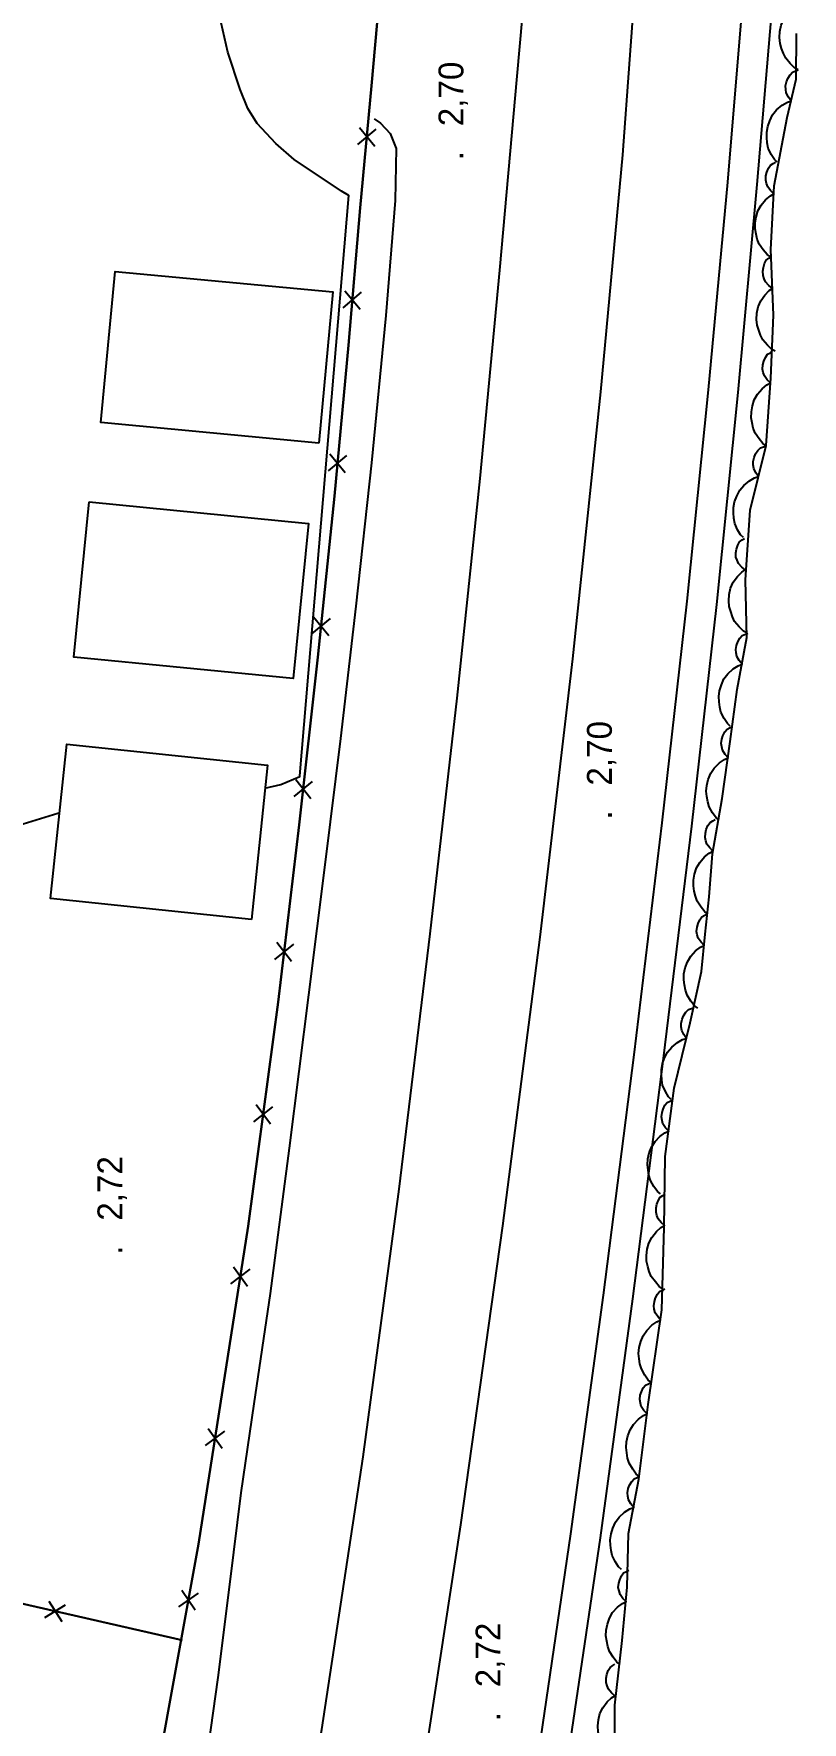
# Model space of a CAD drawing. Extents: x 731854 to 732444, y 4380981 to 4382008.
# Drawn here: x 732191.3 to 732237.7, y 4381382.4 to 4381484.4 of the extents above; entities that cross this region are included whole.
import ezdxf

# ---------------------------------------------------------------- set-up
doc = ezdxf.new("R2010")
doc.units = 0
doc.layers.get('0').update_dxf_attribs({"linetype": 'CONTINUOUS'})
for name, color, linetype in [('1', 7, 'CONTINUOUS'), ('44', 7, 'CONTINUOUS'), ('48', 7, 'CONTINUOUS'), ('53', 7, 'CONTINUOUS'), ('PATTERN_CLASS', 7, 'CONTINUOUS')]:
    doc.layers.add(name, color=color, linetype=linetype)

msp = doc.modelspace()

# ---------------------------------------------------------------- linework, layer by layer
at = {"layer": '1', "color": 0, "linetype": 'CONTINUOUS'}
for p, q in [((732210.85, 4381477.75), (732211.96, 4381478.69)), ((732211.87, 4381477.64), (732210.95, 4381478.77)), ((732209.97, 4381467.89), (732211.08, 4381468.84)), ((732210.99, 4381467.78), (732210.06, 4381468.9)), ((732209.08, 4381458.03), (732210.19, 4381458.97)), ((732210.09, 4381457.92), (732209.17, 4381459.05)), ((732208.07, 4381448.19), (732209.2, 4381449.12)), ((732209.09, 4381448.06), (732208.18, 4381449.2)), ((732207, 4381438.35), (732208.12, 4381439.27)), ((732208.01, 4381438.22), (732207.11, 4381439.36)), ((732206.85, 4381428.38), (732205.96, 4381429.54)), ((732205.84, 4381428.52), (732206.98, 4381429.43)), ((732204.56, 4381418.71), (732205.71, 4381419.61)), ((732205.57, 4381418.56), (732204.7, 4381419.72)), ((732203.17, 4381408.92), (732204.34, 4381409.79)), ((732204.18, 4381408.75), (732203.33, 4381409.93)), ((732201.65, 4381399.14), (732202.82, 4381400.01)), ((732202.65, 4381398.96), (732201.81, 4381400.15)), ((732192.18, 4381389.74), (732192.97, 4381388.51)), ((732200.03, 4381389.39), (732201.22, 4381390.23)), ((732201.03, 4381389.19), (732200.21, 4381390.39)), ((732191.94, 4381388.75), (732193.18, 4381389.51))]:
    msp.add_line(p, q, dxfattribs=at)
for points in [[(732196.18, 4381365.45), (732201.23, 4381393.19), (732204.22, 4381412.4), (732206.04, 4381425.94), (732207.31, 4381436.65), (732208.43, 4381446.77), (732209.44, 4381456.51), (732210.28, 4381465.62), (732211, 4381473.92), (732211.68, 4381481.29), (732212.25, 4381487.62), (732212.67, 4381492.98), (732213.06, 4381498.23), (732213.49, 4381504.13), (732213.76, 4381510.04), (732213.65, 4381515.39), (732213.19, 4381520.84), (732212.43, 4381526.92), (732211.4, 4381532.02)], [(732186.02, 4381277.19), (732189.92, 4381291.69), (732193.39, 4381305.53), (732196.33, 4381318.35), (732199.22, 4381331.94), (732202.48, 4381347.91), (732205.78, 4381365.09), (732208.68, 4381381.98), (732211.17, 4381398.46), (732213.34, 4381414.64), (732215.22, 4381430.06), (732216.85, 4381444.3), (732218.24, 4381457.58), (732219.43, 4381470.17), (732220.48, 4381481.88), (732221.42, 4381492.44)], [(732227.7, 4381488.67), (732226.84, 4381477.14), (732225.52, 4381462.81), (732223.83, 4381446.67), (732221.84, 4381429.85), (732219.59, 4381412.42), (732217.05, 4381394.35), (732214.25, 4381376.07), (732211.17, 4381357.96), (732207.72, 4381339.88), (732203.77, 4381321.41), (732199.21, 4381302.1), (732193.95, 4381281.55)], [(732199.41, 4381274.9), (732203.01, 4381288.56), (732206.18, 4381301.44), (732209.08, 4381313.94), (732211.86, 4381326.53), (732214.55, 4381339.46), (732217.12, 4381352.82), (732219.51, 4381366.38), (732221.69, 4381379.94), (732223.73, 4381393.81), (732225.69, 4381408.23), (732227.54, 4381422.75), (732229.24, 4381436.77), (732230.75, 4381450.16), (732232.05, 4381462.94), (732233.2, 4381475.48), (732234.24, 4381487.85)], [(732201.15, 4381274.42), (732204.75, 4381288.12), (732207.94, 4381301.03), (732210.84, 4381313.54), (732213.63, 4381326.15), (732216.32, 4381339.11), (732218.89, 4381352.5), (732221.29, 4381366.08), (732223.47, 4381379.66), (732225.51, 4381393.56), (732227.47, 4381408.01), (732229.33, 4381422.53), (732231.03, 4381436.57), (732232.54, 4381449.96), (732233.84, 4381462.77), (732234.99, 4381475.33), (732236.03, 4381487.69)], [(732211.84, 4381479.31), (732212.22, 4381479.04), (732212.81, 4381478.42), (732213.17, 4381477.51), (732213.11, 4381474.37), (732212.55, 4381467.42), (732211.68, 4381458.52), (732210.74, 4381449.85), (732209.8, 4381441.87), (732208.88, 4381434.39), (732207.88, 4381426.37), (732206.71, 4381417.11), (732205.55, 4381408.32), (732204.57, 4381401.66), (732203.78, 4381396.28), (732203.11, 4381390.91), (732202.4, 4381385.12), (732201.53, 4381378.94)], [(732208.49, 4381459.71), (732195.32, 4381460.96), (732196.18, 4381470.09), (732209.35, 4381468.85), (732208.49, 4381459.71)], [(732194.62, 4381456.16), (732207.87, 4381454.86), (732206.95, 4381445.48), (732193.7, 4381446.78), (732194.62, 4381456.16)], [(732204.42, 4381430.93), (732192.29, 4381432.19), (732193.26, 4381441.52), (732205.39, 4381440.26), (732204.42, 4381430.93)], [(732100.78, 4381409.63), (732168.64, 4381394.59), (732200.24, 4381387.39)]]:
    msp.add_lwpolyline(points, dxfattribs=at)
at = {"layer": '44', "color": 0, "linetype": 'CONTINUOUS'}
for points in [[(732205.24, 4381438.86), (732206.2, 4381439.09), (732207.35, 4381439.57), (732207.34, 4381439.61), (732210.3, 4381474.67), (732209.87, 4381474.94), (732207.01, 4381476.84), (732205.89, 4381477.81), (732204.76, 4381479.02), (732204.21, 4381479.92), (732203.75, 4381481.07), (732202.99, 4381483.34), (732202.59, 4381485.11), (732202.56, 4381486.17)], [(732178.16, 4381409.88), (732179.71, 4381412.42), (732180.7, 4381414.33), (732181.67, 4381416.5), (732182.97, 4381419.62), (732183.51, 4381421.35), (732183.78, 4381422.84), (732184.97, 4381430.16), (732185.02, 4381431.62), (732185.27, 4381432.15), (732185.98, 4381433.19), (732187.31, 4381434.87), (732187.99, 4381435.37), (732189.58, 4381436.33), (732190.62, 4381436.71), (732192.72, 4381437.35), (732192.83, 4381437.37)]]:
    msp.add_lwpolyline(points, dxfattribs=at)
at = {"layer": '53', "color": 0, "linetype": 'CONTINUOUS'}
for points in [[(732237.45, 4381482.27), (732237.24, 4381482.39), (732236.98, 4381482.65), (732236.71, 4381482.97), (732236.57, 4381483.25), (732236.46, 4381483.56), (732236.37, 4381483.86), (732236.34, 4381484.21), (732236.36, 4381484.58), (732236.44, 4381484.97), (732236.6, 4381485.32), (732236.84, 4381485.68), (732237.1, 4381485.94), (732237.31, 4381486.08), (732237.09, 4381486.25), (732236.89, 4381486.47), (732236.8, 4381486.66), (732236.74, 4381486.86), (732236.73, 4381487.12), (732236.76, 4381487.34), (732236.83, 4381487.58), (732236.93, 4381487.78), (732237.1, 4381487.89), (732237.22, 4381487.99)], [(732236.19, 4381476.68), (732236.02, 4381476.84), (732235.83, 4381477.16), (732235.65, 4381477.54), (732235.59, 4381477.85), (732235.57, 4381478.17), (732235.56, 4381478.49), (732235.62, 4381478.84), (732235.74, 4381479.19), (732235.91, 4381479.54), (732236.16, 4381479.85), (732236.49, 4381480.13), (732236.81, 4381480.31), (732237.04, 4381480.39), (732236.88, 4381480.62), (732236.74, 4381480.87), (732236.71, 4381481.08), (732236.69, 4381481.29), (732236.75, 4381481.55), (732236.84, 4381481.75), (732236.97, 4381481.97), (732237.12, 4381482.13), (732237.31, 4381482.2), (732237.45, 4381482.26)], [(732235.78, 4381470.97), (732235.58, 4381471.1), (732235.35, 4381471.39), (732235.11, 4381471.73), (732234.99, 4381472.03), (732234.92, 4381472.34), (732234.86, 4381472.66), (732234.86, 4381473.01), (732234.92, 4381473.37), (732235.03, 4381473.75), (732235.22, 4381474.09), (732235.49, 4381474.42), (732235.78, 4381474.66), (732235.99, 4381474.78), (732235.79, 4381474.97), (732235.62, 4381475.2), (732235.55, 4381475.4), (732235.5, 4381475.6), (732235.51, 4381475.86), (732235.56, 4381476.08), (732235.66, 4381476.32), (732235.78, 4381476.5), (732235.95, 4381476.6), (732236.09, 4381476.68)], [(732236.06, 4381465.26), (732235.86, 4381465.37), (732235.6, 4381465.63), (732235.32, 4381465.95), (732235.18, 4381466.23), (732235.08, 4381466.54), (732234.98, 4381466.84), (732234.95, 4381467.19), (732234.97, 4381467.56), (732235.05, 4381467.95), (732235.2, 4381468.3), (732235.45, 4381468.66), (732235.71, 4381468.93), (732235.91, 4381469.06), (732235.69, 4381469.24), (732235.49, 4381469.45), (732235.41, 4381469.64), (732235.34, 4381469.84), (732235.33, 4381470.1), (732235.36, 4381470.32), (732235.43, 4381470.57), (732235.53, 4381470.76), (732235.69, 4381470.88), (732235.82, 4381470.97)], [(732235.52, 4381459.55), (732235.33, 4381459.68), (732235.1, 4381459.97), (732234.86, 4381460.32), (732234.75, 4381460.61), (732234.68, 4381460.93), (732234.62, 4381461.24), (732234.63, 4381461.6), (732234.69, 4381461.96), (732234.81, 4381462.33), (732235, 4381462.67), (732235.29, 4381463), (732235.57, 4381463.23), (732235.79, 4381463.35), (732235.59, 4381463.54), (732235.42, 4381463.78), (732235.35, 4381463.98), (732235.31, 4381464.18), (732235.32, 4381464.44), (732235.38, 4381464.66), (732235.48, 4381464.89), (732235.6, 4381465.08), (732235.78, 4381465.17), (732235.91, 4381465.26)], [(732234.15, 4381454), (732233.98, 4381454.16), (732233.8, 4381454.48), (732233.63, 4381454.86), (732233.57, 4381455.18), (732233.56, 4381455.5), (732233.56, 4381455.82), (732233.62, 4381456.16), (732233.75, 4381456.51), (732233.93, 4381456.86), (732234.18, 4381457.16), (732234.51, 4381457.44), (732234.83, 4381457.62), (732235.07, 4381457.69), (732234.91, 4381457.92), (732234.78, 4381458.18), (732234.75, 4381458.39), (732234.74, 4381458.6), (732234.8, 4381458.85), (732234.89, 4381459.06), (732235.02, 4381459.27), (732235.18, 4381459.43), (732235.37, 4381459.49), (732235.52, 4381459.55)], [(732234.35, 4381448.24), (732234.15, 4381448.35), (732233.89, 4381448.61), (732233.62, 4381448.94), (732233.49, 4381449.22), (732233.39, 4381449.53), (732233.3, 4381449.84), (732233.27, 4381450.19), (732233.3, 4381450.56), (732233.38, 4381450.94), (732233.54, 4381451.3), (732233.79, 4381451.65), (732234.06, 4381451.91), (732234.26, 4381452.05), (732234.05, 4381452.22), (732233.85, 4381452.44), (732233.77, 4381452.63), (732233.7, 4381452.83), (732233.7, 4381453.09), (732233.73, 4381453.31), (732233.81, 4381453.55), (732233.91, 4381453.75), (732234.08, 4381453.86), (732234.21, 4381453.95)], [(732233.35, 4381442.61), (732233.18, 4381442.77), (732232.98, 4381443.08), (732232.79, 4381443.45), (732232.72, 4381443.76), (732232.68, 4381444.08), (732232.66, 4381444.4), (732232.71, 4381444.75), (732232.82, 4381445.1), (732232.97, 4381445.46), (732233.21, 4381445.77), (732233.53, 4381446.07), (732233.84, 4381446.26), (732234.07, 4381446.35), (732233.9, 4381446.57), (732233.75, 4381446.82), (732233.71, 4381447.03), (732233.69, 4381447.24), (732233.73, 4381447.49), (732233.81, 4381447.7), (732233.94, 4381447.92), (732234.08, 4381448.09), (732234.27, 4381448.17), (732234.41, 4381448.23)], [(732232.69, 4381436.93), (732232.5, 4381437.07), (732232.29, 4381437.38), (732232.08, 4381437.74), (732232, 4381438.04), (732231.95, 4381438.36), (732231.91, 4381438.68), (732231.94, 4381439.03), (732232.03, 4381439.39), (732232.18, 4381439.76), (732232.39, 4381440.08), (732232.7, 4381440.39), (732233, 4381440.6), (732233.23, 4381440.7), (732233.05, 4381440.9), (732232.89, 4381441.15), (732232.84, 4381441.36), (732232.81, 4381441.56), (732232.84, 4381441.82), (732232.91, 4381442.03), (732233.03, 4381442.26), (732233.16, 4381442.43), (732233.35, 4381442.52), (732233.49, 4381442.59)], [(732232.01, 4381431.25), (732231.82, 4381431.39), (732231.59, 4381431.68), (732231.36, 4381432.03), (732231.25, 4381432.33), (732231.18, 4381432.64), (732231.13, 4381432.96), (732231.13, 4381433.31), (732231.2, 4381433.67), (732231.32, 4381434.04), (732231.52, 4381434.38), (732231.8, 4381434.71), (732232.09, 4381434.94), (732232.31, 4381435.05), (732232.12, 4381435.25), (732231.94, 4381435.48), (732231.88, 4381435.69), (732231.84, 4381435.89), (732231.86, 4381436.15), (732231.91, 4381436.37), (732232.01, 4381436.6), (732232.14, 4381436.78), (732232.31, 4381436.88), (732232.45, 4381436.96)], [(732231.39, 4381425.57), (732231.2, 4381425.71), (732230.98, 4381426), (732230.75, 4381426.36), (732230.65, 4381426.66), (732230.59, 4381426.97), (732230.55, 4381427.29), (732230.56, 4381427.64), (732230.64, 4381428.01), (732230.77, 4381428.37), (732230.97, 4381428.71), (732231.26, 4381429.03), (732231.56, 4381429.25), (732231.78, 4381429.36), (732231.59, 4381429.56), (732231.42, 4381429.8), (732231.36, 4381430), (732231.32, 4381430.21), (732231.35, 4381430.47), (732231.41, 4381430.68), (732231.52, 4381430.91), (732231.64, 4381431.09), (732231.82, 4381431.18), (732231.96, 4381431.26)], [(732229.79, 4381420.05), (732229.63, 4381420.21), (732229.45, 4381420.53), (732229.27, 4381420.92), (732229.22, 4381421.23), (732229.21, 4381421.55), (732229.2, 4381421.87), (732229.27, 4381422.22), (732229.39, 4381422.57), (732229.57, 4381422.91), (732229.82, 4381423.21), (732230.16, 4381423.49), (732230.48, 4381423.67), (732230.72, 4381423.74), (732230.56, 4381423.97), (732230.42, 4381424.23), (732230.39, 4381424.44), (732230.38, 4381424.65), (732230.45, 4381424.9), (732230.54, 4381425.11), (732230.67, 4381425.32), (732230.83, 4381425.48), (732231.02, 4381425.54), (732231.17, 4381425.6)], [(732229.14, 4381414.36), (732228.96, 4381414.5), (732228.74, 4381414.8), (732228.53, 4381415.16), (732228.44, 4381415.47), (732228.39, 4381415.79), (732228.35, 4381416.11), (732228.37, 4381416.46), (732228.46, 4381416.82), (732228.6, 4381417.18), (732228.81, 4381417.51), (732229.11, 4381417.82), (732229.41, 4381418.04), (732229.64, 4381418.14), (732229.45, 4381418.34), (732229.29, 4381418.59), (732229.24, 4381418.79), (732229.2, 4381419), (732229.24, 4381419.26), (732229.3, 4381419.47), (732229.41, 4381419.7), (732229.55, 4381419.87), (732229.73, 4381419.96), (732229.87, 4381420.03)], [(732229.27, 4381408.62), (732229.07, 4381408.75), (732228.83, 4381409.03), (732228.58, 4381409.36), (732228.45, 4381409.66), (732228.37, 4381409.97), (732228.3, 4381410.28), (732228.29, 4381410.63), (732228.34, 4381411), (732228.44, 4381411.38), (732228.62, 4381411.72), (732228.89, 4381412.07), (732229.17, 4381412.31), (732229.38, 4381412.43), (732229.18, 4381412.62), (732228.99, 4381412.84), (732228.92, 4381413.04), (732228.87, 4381413.25), (732228.87, 4381413.51), (732228.92, 4381413.72), (732229.01, 4381413.96), (732229.12, 4381414.15), (732229.29, 4381414.25), (732229.43, 4381414.34)], [(732228.59, 4381402.95), (732228.4, 4381403.1), (732228.2, 4381403.4), (732227.99, 4381403.77), (732227.9, 4381404.07), (732227.86, 4381404.39), (732227.82, 4381404.71), (732227.85, 4381405.06), (732227.95, 4381405.42), (732228.09, 4381405.78), (732228.31, 4381406.1), (732228.62, 4381406.41), (732228.92, 4381406.62), (732229.15, 4381406.72), (732228.97, 4381406.93), (732228.81, 4381407.17), (732228.76, 4381407.38), (732228.73, 4381407.59), (732228.77, 4381407.85), (732228.84, 4381408.06), (732228.95, 4381408.28), (732229.09, 4381408.46), (732229.27, 4381408.54), (732229.41, 4381408.61)], [(732227.86, 4381397.28), (732227.68, 4381397.42), (732227.46, 4381397.72), (732227.24, 4381398.08), (732227.15, 4381398.38), (732227.1, 4381398.7), (732227.06, 4381399.02), (732227.08, 4381399.37), (732227.16, 4381399.73), (732227.3, 4381400.1), (732227.51, 4381400.42), (732227.81, 4381400.74), (732228.11, 4381400.95), (732228.33, 4381401.06), (732228.14, 4381401.26), (732227.98, 4381401.5), (732227.93, 4381401.71), (732227.89, 4381401.92), (732227.92, 4381402.18), (732227.99, 4381402.39), (732228.1, 4381402.62), (732228.23, 4381402.79), (732228.41, 4381402.88), (732228.55, 4381402.96)], [(732226.78, 4381391.66), (732226.6, 4381391.82), (732226.41, 4381392.13), (732226.22, 4381392.5), (732226.15, 4381392.81), (732226.12, 4381393.13), (732226.1, 4381393.45), (732226.15, 4381393.8), (732226.26, 4381394.16), (732226.42, 4381394.51), (732226.65, 4381394.82), (732226.97, 4381395.12), (732227.29, 4381395.31), (732227.52, 4381395.4), (732227.34, 4381395.62), (732227.2, 4381395.87), (732227.16, 4381396.08), (732227.14, 4381396.29), (732227.19, 4381396.54), (732227.27, 4381396.75), (732227.4, 4381396.97), (732227.54, 4381397.14), (732227.73, 4381397.21), (732227.87, 4381397.28)], [(732226.7, 4381385.92), (732226.51, 4381386.06), (732226.28, 4381386.35), (732226.05, 4381386.7), (732225.95, 4381387), (732225.89, 4381387.32), (732225.84, 4381387.64), (732225.85, 4381387.99), (732225.93, 4381388.35), (732226.05, 4381388.72), (732226.25, 4381389.06), (732226.55, 4381389.38), (732226.84, 4381389.6), (732227.06, 4381389.71), (732226.87, 4381389.91), (732226.7, 4381390.15), (732226.64, 4381390.36), (732226.59, 4381390.56), (732226.62, 4381390.82), (732226.68, 4381391.03), (732226.78, 4381391.27), (732226.91, 4381391.45), (732227.09, 4381391.54), (732227.23, 4381391.62)], [(732226.37, 4381380.22), (732226.17, 4381380.34), (732225.92, 4381380.61), (732225.66, 4381380.94), (732225.53, 4381381.23), (732225.44, 4381381.54), (732225.37, 4381381.85), (732225.35, 4381382.2), (732225.39, 4381382.57), (732225.48, 4381382.95), (732225.65, 4381383.3), (732225.91, 4381383.65), (732226.18, 4381383.9), (732226.39, 4381384.03), (732226.18, 4381384.21), (732225.99, 4381384.43), (732225.91, 4381384.63), (732225.85, 4381384.83), (732225.85, 4381385.09), (732225.9, 4381385.31), (732225.98, 4381385.55), (732226.09, 4381385.74), (732226.26, 4381385.85), (732226.39, 4381385.94)]]:
    msp.add_lwpolyline(points, dxfattribs=at)
at = {"layer": 'PATTERN_CLASS', "color": 0, "linetype": 'CONTINUOUS'}
for points in [[(732211.4, 4381532.02), (732212.43, 4381526.92), (732213.19, 4381520.84), (732213.65, 4381515.39), (732213.76, 4381510.04), (732213.49, 4381504.13), (732213.06, 4381498.23), (732212.67, 4381492.98), (732212.25, 4381487.62), (732211.68, 4381481.29), (732211, 4381473.92), (732210.28, 4381465.62), (732209.44, 4381456.51), (732208.43, 4381446.77), (732207.31, 4381436.65), (732206.04, 4381425.94), (732204.22, 4381412.4), (732201.23, 4381393.19), (732196.18, 4381365.45)], [(732226.37, 4381380.03), (732226.38, 4381383.46), (732226.83, 4381387.37), (732227.13, 4381390.59), (732227.2, 4381393.83), (732227.84, 4381397.11), (732228.39, 4381401.62), (732229.23, 4381407.35), (732229.37, 4381412.31), (732229.43, 4381416.61), (732229.96, 4381420.73), (732230.94, 4381424.69), (732231.61, 4381427.78), (732231.84, 4381430.05), (732232.09, 4381432.3), (732232.29, 4381434.89), (732232.87, 4381438.23), (732233.36, 4381441.69), (732233.77, 4381444.82), (732234.36, 4381447.96), (732234.27, 4381451.46), (732234.56, 4381455.67), (732235.52, 4381459.57), (732235.8, 4381463.63), (732235.97, 4381467.44), (732235.8, 4381471.41), (732236.01, 4381475.25), (732236.8, 4381479.38), (732237.33, 4381481.71), (732237.36, 4381484.46)], [(732200.24, 4381387.39), (732168.64, 4381394.59), (732100.78, 4381409.63)]]:
    msp.add_lwpolyline(points, dxfattribs=at)

# ---------------------------------------------------------------- texts
at = {"layer": '48', "color": 0, "linetype": 'CONTINUOUS'}
for s, p in [(' 2,70', (732217.23, 4381478.3)), ('.', (732217.23, 4381476.8)), (' 2,70', (732226.2, 4381438.46)), ('.', (732226.2, 4381436.96)), (' 2,72', (732196.62, 4381412.17)), ('.', (732196.62, 4381410.67)), (' 2,72', (732219.47, 4381383.98)), ('.', (732219.47, 4381382.48))]:
    msp.add_text(s, height=1.5, rotation=90, dxfattribs=at).set_placement(p)

# ---------------------------------------------------------------- meshes
at = {"color": 0, "linetype": 'CONTINUOUS'}
mesh = msp.add_polyface(dxfattribs=at)
corners = [(732162.5, 4380981), (731854.5, 4382007.5), (732444, 4380981), (732444, 4382007.5), (731854.5, 4380981)]
mesh.append_faces([[corners[k] for k in face] for face in [(0, 1, 4), (1, 0, 2, 3)]], dxfattribs={"vtx0": -1, "color": 0})
mesh = msp.add_polyface(dxfattribs=at)
corners = [(732434, 4380991), (732162.5, 4381811), (732162.5, 4380991), (731864.5, 4381811), (732434, 4381811), (731864.5, 4380991)]
mesh.append_faces([[corners[k] for k in face] for face in [(1, 0, 4), (2, 3, 5)]], dxfattribs={"vtx0": -1, "color": 0})
mesh.append_faces([[corners[k] for k in face] for face in [(0, 1, 3, 2)]], dxfattribs={"vtx0": -1, "vtx2": -1, "color": 0})

doc.saveas('drawing.dxf')
